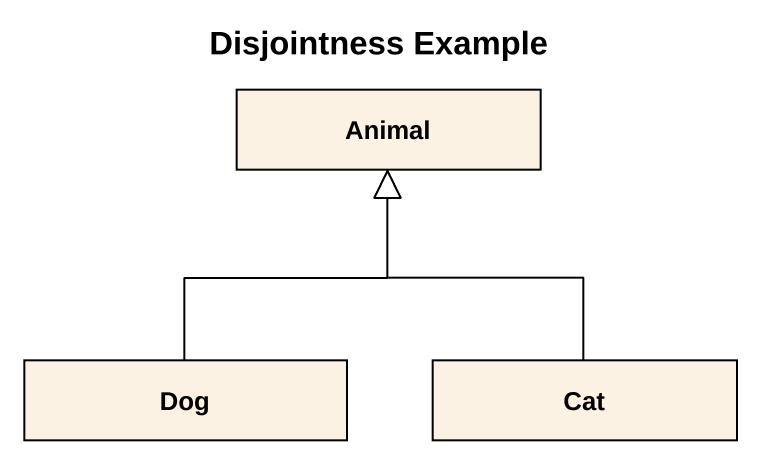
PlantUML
@startuml
title Disjointness Example
hide circle
hide empty members
class Animal
class Dog
class Cat
Dog -up-|> Animal
Cat -up-|> Animal
@enduml
